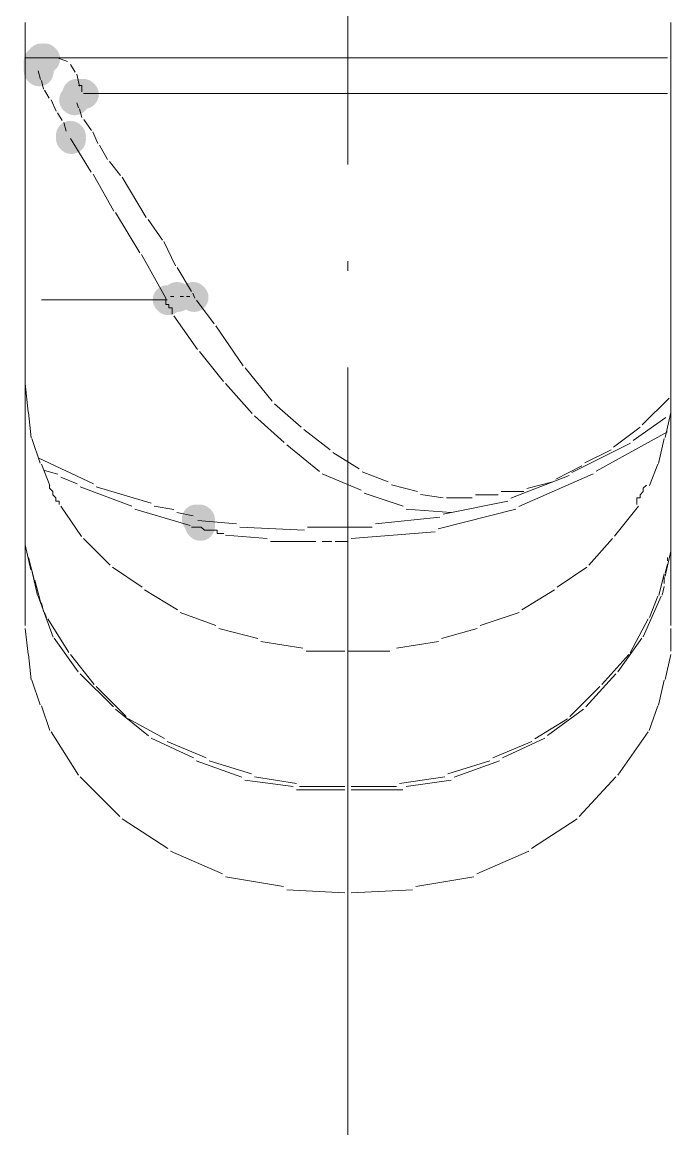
# Model space of a CAD drawing. Header units: millimetres. Extents: x 0 to 297, y 0 to 208.
# Drawn here: x 77.63 to 81.48, y 58.49 to 65.11 of the extents above; entities that cross this region are included whole.
import ezdxf

# ---------------------------------------------------------------- set-up
doc = ezdxf.new("R2010")
doc.units = ezdxf.units.MM

msp = doc.modelspace()

# ---------------------------------------------------------------- hatches: boundary and pattern name
h = msp.add_hatch(color=7)
edge = h.paths.add_edge_path(flags=0)
edge.add_spline(control_points=[(77.786402, 64.936417), (77.752857, 64.969962), (77.697965, 64.969962), (77.66442, 64.936417), (77.630875, 64.902872), (77.630875, 64.847981), (77.66442, 64.814436), (77.66442, 64.814436), (77.670065, 64.808791), (77.670065, 64.808791), (77.70361, 64.775246), (77.758501, 64.775246), (77.792046, 64.808791), (77.825591, 64.842336), (77.825591, 64.897228), (77.792046, 64.930773), (77.792046, 64.930773), (77.786402, 64.936417), (77.786402, 64.936417)], knot_values=[0, 0, 0, 0, 1, 1, 1, 2, 2, 2, 3, 3, 3, 4, 4, 4, 5, 5, 5, 6, 6, 6, 6], degree=3, periodic=1)
h = msp.add_hatch(color=7)
edge = h.paths.add_edge_path(flags=0)
edge.add_spline(control_points=[(77.786402, 64.936417), (77.752857, 64.969962), (77.697965, 64.969962), (77.66442, 64.936417), (77.630875, 64.902872), (77.630875, 64.847981), (77.66442, 64.814436), (77.66442, 64.814436), (77.670065, 64.808791), (77.670065, 64.808791), (77.70361, 64.775246), (77.758501, 64.775246), (77.792046, 64.808791), (77.825591, 64.842336), (77.825591, 64.897228), (77.792046, 64.930773), (77.792046, 64.930773), (77.786402, 64.936417), (77.786402, 64.936417)], knot_values=[0, 0, 0, 0, 1, 1, 1, 2, 2, 2, 3, 3, 3, 4, 4, 4, 5, 5, 5, 6, 6, 6, 6], degree=3, periodic=1)
h = msp.add_hatch(color=7)
edge = h.paths.add_edge_path(flags=0)
edge.add_spline(control_points=[(77.786402, 64.917367), (77.752857, 64.950912), (77.697965, 64.950912), (77.66442, 64.917367), (77.630875, 64.883822), (77.630875, 64.828931), (77.66442, 64.795386), (77.66442, 64.795386), (77.670065, 64.789741), (77.670065, 64.789741), (77.70361, 64.756196), (77.758501, 64.756196), (77.792046, 64.789741), (77.825591, 64.823286), (77.825591, 64.878178), (77.792046, 64.911723), (77.792046, 64.911723), (77.786402, 64.917367), (77.786402, 64.917367)], knot_values=[0, 0, 0, 0, 1, 1, 1, 2, 2, 2, 3, 3, 3, 4, 4, 4, 5, 5, 5, 6, 6, 6, 6], degree=3, periodic=1)
h = msp.add_hatch(color=7)
edge = h.paths.add_edge_path(flags=0)
edge.add_spline(control_points=[(77.805452, 64.955467), (77.771907, 64.989012), (77.717015, 64.989012), (77.68347, 64.955467), (77.649925, 64.921922), (77.649925, 64.867031), (77.68347, 64.833486), (77.68347, 64.833486), (77.689115, 64.827841), (77.689115, 64.827841), (77.72266, 64.794296), (77.777551, 64.794296), (77.811096, 64.827841), (77.844641, 64.861386), (77.844641, 64.916278), (77.811096, 64.949823), (77.811096, 64.949823), (77.805452, 64.955467), (77.805452, 64.955467)], knot_values=[0, 0, 0, 0, 1, 1, 1, 2, 2, 2, 3, 3, 3, 4, 4, 4, 5, 5, 5, 6, 6, 6, 6], degree=3, periodic=1)
h = msp.add_hatch(color=7)
edge = h.paths.add_edge_path(flags=0)
edge.add_spline(control_points=[(77.805452, 64.955467), (77.771907, 64.989012), (77.717015, 64.989012), (77.68347, 64.955467), (77.649925, 64.921922), (77.649925, 64.867031), (77.68347, 64.833486), (77.68347, 64.833486), (77.689115, 64.827841), (77.689115, 64.827841), (77.72266, 64.794296), (77.777551, 64.794296), (77.811096, 64.827841), (77.844641, 64.861386), (77.844641, 64.916278), (77.811096, 64.949823), (77.811096, 64.949823), (77.805452, 64.955467), (77.805452, 64.955467)], knot_values=[0, 0, 0, 0, 1, 1, 1, 2, 2, 2, 3, 3, 3, 4, 4, 4, 5, 5, 5, 6, 6, 6, 6], degree=3, periodic=1)
h = msp.add_hatch(color=7)
edge = h.paths.add_edge_path(flags=0)
edge.add_spline(control_points=[(77.824502, 64.955467), (77.790957, 64.989012), (77.736065, 64.989012), (77.70252, 64.955467), (77.668975, 64.921922), (77.668975, 64.867031), (77.70252, 64.833486), (77.70252, 64.833486), (77.708165, 64.827841), (77.708165, 64.827841), (77.74171, 64.794296), (77.796601, 64.794296), (77.830146, 64.827841), (77.863691, 64.861386), (77.863691, 64.916278), (77.830146, 64.949823), (77.830146, 64.949823), (77.824502, 64.955467), (77.824502, 64.955467)], knot_values=[0, 0, 0, 0, 1, 1, 1, 2, 2, 2, 3, 3, 3, 4, 4, 4, 5, 5, 5, 6, 6, 6, 6], degree=3, periodic=1)
h = msp.add_hatch(color=7)
edge = h.paths.add_edge_path(flags=0)
edge.add_spline(control_points=[(77.786402, 64.897965), (77.752857, 64.93151), (77.697965, 64.93151), (77.66442, 64.897965), (77.630875, 64.86442), (77.630875, 64.809528), (77.66442, 64.775983), (77.66442, 64.775983), (77.670065, 64.770338), (77.670065, 64.770338), (77.70361, 64.736793), (77.758501, 64.736793), (77.792046, 64.770338), (77.825591, 64.803883), (77.825591, 64.858775), (77.792046, 64.89232), (77.792046, 64.89232), (77.786402, 64.897965), (77.786402, 64.897965)], knot_values=[0, 0, 0, 0, 1, 1, 1, 2, 2, 2, 3, 3, 3, 4, 4, 4, 5, 5, 5, 6, 6, 6, 6], degree=3, periodic=1)
h = msp.add_hatch(color=7)
edge = h.paths.add_edge_path(flags=0)
edge.add_spline(control_points=[(77.786402, 64.878915), (77.752857, 64.91246), (77.697965, 64.91246), (77.66442, 64.878915), (77.630875, 64.84537), (77.630875, 64.790478), (77.66442, 64.756933), (77.66442, 64.756933), (77.670065, 64.751288), (77.670065, 64.751288), (77.70361, 64.717743), (77.758501, 64.717743), (77.792046, 64.751288), (77.825591, 64.784833), (77.825591, 64.839725), (77.792046, 64.87327), (77.792046, 64.87327), (77.786402, 64.878915), (77.786402, 64.878915)], knot_values=[0, 0, 0, 0, 1, 1, 1, 2, 2, 2, 3, 3, 3, 4, 4, 4, 5, 5, 5, 6, 6, 6, 6], degree=3, periodic=1)
h = msp.add_hatch(color=7)
edge = h.paths.add_edge_path(flags=0)
edge.add_spline(control_points=[(78.018348, 64.742861), (77.985902, 64.77747), (77.931039, 64.77924), (77.896429, 64.746794), (77.86182, 64.714348), (77.860051, 64.659484), (77.892497, 64.624875), (77.892497, 64.624875), (77.892497, 64.624875), (77.892497, 64.624875), (77.892497, 64.624875), (77.897788, 64.619231), (77.897788, 64.619231), (77.930234, 64.584622), (77.985098, 64.582852), (78.019707, 64.615298), (78.054316, 64.647744), (78.056086, 64.702607), (78.02364, 64.737216), (78.02364, 64.737216), (78.018348, 64.742861), (78.018348, 64.742861)], knot_values=[0, 0, 0, 0, 1, 1, 1, 2, 2, 2, 3, 3, 3, 4, 4, 4, 5, 5, 5, 6, 6, 6, 7, 7, 7, 7], degree=3, periodic=1)
h = msp.add_hatch(color=7)
edge = h.paths.add_edge_path(flags=0)
edge.add_spline(control_points=[(78.018348, 64.723458), (77.985902, 64.758067), (77.931039, 64.759837), (77.896429, 64.727391), (77.86182, 64.694945), (77.860051, 64.640082), (77.892497, 64.605473), (77.892497, 64.605473), (77.892497, 64.605473), (77.892497, 64.605473), (77.892497, 64.605473), (77.897788, 64.599828), (77.897788, 64.599828), (77.930234, 64.565219), (77.985098, 64.563449), (78.019707, 64.595895), (78.054316, 64.628341), (78.056086, 64.683205), (78.02364, 64.717814), (78.02364, 64.717814), (78.018348, 64.723458), (78.018348, 64.723458)], knot_values=[0, 0, 0, 0, 1, 1, 1, 2, 2, 2, 3, 3, 3, 4, 4, 4, 5, 5, 5, 6, 6, 6, 7, 7, 7, 7], degree=3, periodic=1)
h = msp.add_hatch(color=7)
edge = h.paths.add_edge_path(flags=0)
edge.add_spline(control_points=[(78.035463, 64.744859), (78.001918, 64.778404), (77.947026, 64.778404), (77.913481, 64.744859), (77.879936, 64.711314), (77.879936, 64.656422), (77.913481, 64.622877), (77.913481, 64.622877), (77.919126, 64.617233), (77.919126, 64.617233), (77.952671, 64.583688), (78.007563, 64.583688), (78.041108, 64.617233), (78.074653, 64.650778), (78.074653, 64.70567), (78.041108, 64.739215), (78.041108, 64.739215), (78.035463, 64.744859), (78.035463, 64.744859)], knot_values=[0, 0, 0, 0, 1, 1, 1, 2, 2, 2, 3, 3, 3, 4, 4, 4, 5, 5, 5, 6, 6, 6, 6], degree=3, periodic=1)
h = msp.add_hatch(color=7)
edge = h.paths.add_edge_path(flags=0)
edge.add_spline(control_points=[(78.054513, 64.744859), (78.020968, 64.778404), (77.966076, 64.778404), (77.932531, 64.744859), (77.898986, 64.711314), (77.898986, 64.656422), (77.932531, 64.622877), (77.932531, 64.622877), (77.938176, 64.617233), (77.938176, 64.617233), (77.971721, 64.583688), (78.026613, 64.583688), (78.060158, 64.617233), (78.093703, 64.650778), (78.093703, 64.70567), (78.060158, 64.739215), (78.060158, 64.739215), (78.054513, 64.744859), (78.054513, 64.744859)], knot_values=[0, 0, 0, 0, 1, 1, 1, 2, 2, 2, 3, 3, 3, 4, 4, 4, 5, 5, 5, 6, 6, 6, 6], degree=3, periodic=1)
h = msp.add_hatch(color=7)
edge = h.paths.add_edge_path(flags=0)
edge.add_spline(control_points=[(77.99701, 64.706406), (77.963465, 64.739951), (77.908574, 64.739951), (77.875029, 64.706406), (77.841484, 64.672861), (77.841484, 64.617969), (77.875029, 64.584424), (77.875029, 64.584424), (77.880673, 64.57878), (77.880673, 64.57878), (77.914218, 64.545235), (77.96911, 64.545235), (78.002655, 64.57878), (78.0362, 64.612325), (78.0362, 64.667217), (78.002655, 64.700762), (78.002655, 64.700762), (77.99701, 64.706406), (77.99701, 64.706406)], knot_values=[0, 0, 0, 0, 1, 1, 1, 2, 2, 2, 3, 3, 3, 4, 4, 4, 5, 5, 5, 6, 6, 6, 6], degree=3, periodic=1)
h = msp.add_hatch(color=7)
h.dxf.hatch_style = 2
h.paths.add_polyline_path([(77.945544, 64.722144), (77.945544, 64.549636)])
h = msp.add_hatch(color=7)
h.dxf.hatch_style = 2
h.paths.add_polyline_path([(77.945544, 64.722144), (77.945544, 64.549636)])
h = msp.add_hatch(color=7)
h.dxf.hatch_style = 2
h.paths.add_polyline_path([(77.964947, 64.683692), (77.964947, 64.511183)])
h = msp.add_hatch(color=7)
h.dxf.hatch_style = 2
h.paths.add_polyline_path([(77.983997, 64.626189), (77.983997, 64.453681)])
h = msp.add_hatch(color=7)
h.dxf.hatch_style = 2
h.paths.add_polyline_path([(78.0415, 64.549636), (78.0415, 64.377128)])
h = msp.add_hatch(color=7)
edge = h.paths.add_edge_path(flags=0)
edge.add_spline(control_points=[(77.97796, 64.495445), (77.944415, 64.52899), (77.889524, 64.52899), (77.855979, 64.495445), (77.822434, 64.4619), (77.822434, 64.407008), (77.855979, 64.373463), (77.855979, 64.373463), (77.861623, 64.367819), (77.861623, 64.367819), (77.895168, 64.334274), (77.95006, 64.334274), (77.983605, 64.367819), (78.01715, 64.401364), (78.01715, 64.456256), (77.983605, 64.489801), (77.983605, 64.489801), (77.97796, 64.495445), (77.97796, 64.495445)], knot_values=[0, 0, 0, 0, 1, 1, 1, 2, 2, 2, 3, 3, 3, 4, 4, 4, 5, 5, 5, 6, 6, 6, 6], degree=3, periodic=1)
h = msp.add_hatch(color=7)
edge = h.paths.add_edge_path(flags=0)
edge.add_spline(control_points=[(77.97796, 64.476395), (77.944415, 64.50994), (77.889524, 64.50994), (77.855979, 64.476395), (77.822434, 64.44285), (77.822434, 64.387958), (77.855979, 64.354413), (77.855979, 64.354413), (77.861623, 64.348769), (77.861623, 64.348769), (77.895168, 64.315224), (77.95006, 64.315224), (77.983605, 64.348769), (78.01715, 64.382314), (78.01715, 64.437206), (77.983605, 64.470751), (77.983605, 64.470751), (77.97796, 64.476395), (77.97796, 64.476395)], knot_values=[0, 0, 0, 0, 1, 1, 1, 2, 2, 2, 3, 3, 3, 4, 4, 4, 5, 5, 5, 6, 6, 6, 6], degree=3, periodic=1)
h = msp.add_hatch(color=7)
h.dxf.hatch_style = 2
h.paths.add_polyline_path([(78.079953, 64.473083), (78.079953, 64.300575)])
h = msp.add_hatch(color=7)
h.dxf.hatch_style = 2
h.paths.add_polyline_path([(78.137456, 64.377128), (78.137456, 64.204619)])
h = msp.add_hatch(color=7)
h.dxf.hatch_style = 2
h.paths.add_polyline_path([(78.367467, 64.032111), (78.367467, 63.859603)])
h = msp.add_hatch(color=7)
h.dxf.hatch_style = 2
h.paths.add_polyline_path([(78.463069, 63.898056), (78.463069, 63.725547)])
h = msp.add_hatch(color=7)
h.dxf.hatch_style = 2
h.paths.add_polyline_path([(78.539975, 63.744597), (78.539975, 63.572089)])
h = msp.add_hatch(color=7)
edge = h.paths.add_edge_path(flags=0)
edge.add_spline(control_points=[(78.610491, 63.537301), (78.576946, 63.570846), (78.522054, 63.570846), (78.488509, 63.537301), (78.454964, 63.503756), (78.454964, 63.448864), (78.488509, 63.415319), (78.488509, 63.415319), (78.494154, 63.409674), (78.494154, 63.409674), (78.527699, 63.376129), (78.58259, 63.376129), (78.616135, 63.409674), (78.64968, 63.443219), (78.64968, 63.498111), (78.616135, 63.531656), (78.616135, 63.531656), (78.610491, 63.537301), (78.610491, 63.537301)], knot_values=[0, 0, 0, 0, 1, 1, 1, 2, 2, 2, 3, 3, 3, 4, 4, 4, 5, 5, 5, 6, 6, 6, 6], degree=3, periodic=1)
h = msp.add_hatch(color=7)
edge = h.paths.add_edge_path(flags=0)
edge.add_spline(control_points=[(78.706094, 63.537301), (78.672549, 63.570846), (78.617657, 63.570846), (78.584112, 63.537301), (78.550567, 63.503756), (78.550567, 63.448864), (78.584112, 63.415319), (78.584112, 63.415319), (78.589756, 63.409674), (78.589756, 63.409674), (78.623301, 63.376129), (78.678193, 63.376129), (78.711738, 63.409674), (78.745283, 63.443219), (78.745283, 63.498111), (78.711738, 63.531656), (78.711738, 63.531656), (78.706094, 63.537301), (78.706094, 63.537301)], knot_values=[0, 0, 0, 0, 1, 1, 1, 2, 2, 2, 3, 3, 3, 4, 4, 4, 5, 5, 5, 6, 6, 6, 6], degree=3, periodic=1)
h = msp.add_hatch(color=7)
h.dxf.hatch_style = 2
h.paths.add_polyline_path([(78.635578, 63.591492), (78.635578, 63.418983)])
h = msp.add_hatch(color=7)
edge = h.paths.add_edge_path(flags=0)
edge.add_spline(control_points=[(78.552988, 63.518251), (78.519443, 63.551796), (78.464551, 63.551796), (78.431006, 63.518251), (78.397461, 63.484706), (78.397461, 63.429814), (78.431006, 63.396269), (78.431006, 63.396269), (78.436651, 63.390624), (78.436651, 63.390624), (78.470196, 63.357079), (78.525088, 63.357079), (78.558633, 63.390624), (78.592178, 63.424169), (78.592178, 63.479061), (78.558633, 63.512606), (78.558633, 63.512606), (78.552988, 63.518251), (78.552988, 63.518251)], knot_values=[0, 0, 0, 0, 1, 1, 1, 2, 2, 2, 3, 3, 3, 4, 4, 4, 5, 5, 5, 6, 6, 6, 6], degree=3, periodic=1)
h = msp.add_hatch(color=7)
h.dxf.hatch_style = 2
h.paths.add_polyline_path([(78.769633, 63.399581), (78.769633, 63.227072)])
h = msp.add_hatch(color=7)
h.dxf.hatch_style = 2
h.paths.add_polyline_path([(78.942142, 63.150519), (78.942142, 62.978011)])
h = msp.add_hatch(color=7)
h.dxf.hatch_style = 2
h.paths.add_polyline_path([(79.11465, 62.939558), (79.11465, 62.76705)])
h = msp.add_hatch(color=7)
h.dxf.hatch_style = 2
h.paths.add_polyline_path([(79.287158, 62.786453), (79.287158, 62.613944)])
h = msp.add_hatch(color=7)
h.dxf.hatch_style = 2
h.paths.add_polyline_path([(81.299756, 62.786453), (81.299756, 62.613944)])
h = msp.add_hatch(color=7)
h.dxf.hatch_style = 2
h.paths.add_polyline_path([(79.459667, 62.652044), (79.459667, 62.479536)])
h = msp.add_hatch(color=7)
h.dxf.hatch_style = 2
h.paths.add_polyline_path([(81.127247, 62.652044), (81.127247, 62.479536)])
h = msp.add_hatch(color=7)
h.dxf.hatch_style = 2
h.paths.add_polyline_path([(81.242253, 62.690497), (81.242253, 62.517989)])
h = msp.add_hatch(color=7)
h.dxf.hatch_style = 2
h.paths.add_polyline_path([(79.632175, 62.537392), (79.632175, 62.364883)])
h = msp.add_hatch(color=7)
h.dxf.hatch_style = 2
h.paths.add_polyline_path([(80.877833, 62.498939), (80.877833, 62.326431)])
h = msp.add_hatch(color=7)
h.dxf.hatch_style = 2
h.paths.add_polyline_path([(80.954739, 62.556442), (80.954739, 62.383933)])
h = msp.add_hatch(color=7)
h.dxf.hatch_style = 2
h.paths.add_polyline_path([(79.804683, 62.460486), (79.804683, 62.287978)])
h = msp.add_hatch(color=7)
h.dxf.hatch_style = 2
h.paths.add_polyline_path([(80.782231, 62.460486), (80.782231, 62.287978)])
h = msp.add_hatch(color=7)
h.dxf.hatch_style = 2
h.paths.add_polyline_path([(79.977192, 62.402983), (79.977192, 62.230475)])
h = msp.add_hatch(color=7)
h.dxf.hatch_style = 2
h.paths.add_polyline_path([(80.13065, 62.364883), (80.13065, 62.192375)])
h = msp.add_hatch(color=7)
h.dxf.hatch_style = 2
h.paths.add_polyline_path([(80.303158, 62.364883), (80.303158, 62.192375)])
h = msp.add_hatch(color=7)
h.dxf.hatch_style = 2
h.paths.add_polyline_path([(80.456264, 62.383933), (80.456264, 62.211425)])
h = msp.add_hatch(color=7)
h.dxf.hatch_style = 2
h.paths.add_polyline_path([(80.609722, 62.402983), (80.609722, 62.230475)])
h = msp.add_hatch(color=7)
h.dxf.hatch_style = 2
h.paths.add_polyline_path([(80.513767, 62.345481), (80.513767, 62.172972)])
h = msp.add_hatch(color=7)
edge = h.paths.add_edge_path(flags=0)
edge.add_spline(control_points=[(78.723498, 62.216671), (78.688889, 62.249118), (78.634026, 62.247348), (78.60158, 62.212739), (78.569134, 62.17813), (78.570904, 62.123266), (78.605513, 62.09082), (78.605513, 62.09082), (78.611157, 62.085529), (78.611157, 62.085529), (78.645766, 62.053083), (78.70063, 62.054852), (78.733076, 62.089461), (78.765522, 62.124071), (78.763752, 62.178934), (78.729143, 62.21138), (78.729143, 62.21138), (78.723498, 62.216671), (78.723498, 62.216671)], knot_values=[0, 0, 0, 0, 1, 1, 1, 2, 2, 2, 3, 3, 3, 4, 4, 4, 5, 5, 5, 6, 6, 6, 6], degree=3, periodic=1)
h = msp.add_hatch(color=7)
edge = h.paths.add_edge_path(flags=0)
edge.add_spline(control_points=[(78.742548, 62.216671), (78.707939, 62.249118), (78.653076, 62.247348), (78.62063, 62.212739), (78.588184, 62.17813), (78.589954, 62.123266), (78.624563, 62.09082), (78.624563, 62.09082), (78.630207, 62.085529), (78.630207, 62.085529), (78.664816, 62.053083), (78.71968, 62.054852), (78.752126, 62.089461), (78.784572, 62.124071), (78.782802, 62.178934), (78.748193, 62.21138), (78.748193, 62.21138), (78.742548, 62.216671), (78.742548, 62.216671)], knot_values=[0, 0, 0, 0, 1, 1, 1, 2, 2, 2, 3, 3, 3, 4, 4, 4, 5, 5, 5, 6, 6, 6, 6], degree=3, periodic=1)
h = msp.add_hatch(color=7)
h.dxf.hatch_style = 2
h.paths.add_polyline_path([(80.111247, 62.249878), (80.111247, 62.077369)])
h = msp.add_hatch(color=7)
edge = h.paths.add_edge_path(flags=0)
edge.add_spline(control_points=[(78.744546, 62.195687), (78.711001, 62.229232), (78.65611, 62.229232), (78.622565, 62.195687), (78.58902, 62.162142), (78.58902, 62.10725), (78.622565, 62.073705), (78.622565, 62.073705), (78.628209, 62.068061), (78.628209, 62.068061), (78.661754, 62.034516), (78.716646, 62.034516), (78.750191, 62.068061), (78.783736, 62.101606), (78.783736, 62.156497), (78.750191, 62.190042), (78.750191, 62.190042), (78.744546, 62.195687), (78.744546, 62.195687)], knot_values=[0, 0, 0, 0, 1, 1, 1, 2, 2, 2, 3, 3, 3, 4, 4, 4, 5, 5, 5, 6, 6, 6, 6], degree=3, periodic=1)
h = msp.add_hatch(color=7)
edge = h.paths.add_edge_path(flags=0)
edge.add_spline(control_points=[(78.744546, 62.176637), (78.711001, 62.210182), (78.65611, 62.210182), (78.622565, 62.176637), (78.58902, 62.143092), (78.58902, 62.0882), (78.622565, 62.054655), (78.622565, 62.054655), (78.628209, 62.049011), (78.628209, 62.049011), (78.661754, 62.015466), (78.716646, 62.015466), (78.750191, 62.049011), (78.783736, 62.082556), (78.783736, 62.137447), (78.750191, 62.170992), (78.750191, 62.170992), (78.744546, 62.176637), (78.744546, 62.176637)], knot_values=[0, 0, 0, 0, 1, 1, 1, 2, 2, 2, 3, 3, 3, 4, 4, 4, 5, 5, 5, 6, 6, 6, 6], degree=3, periodic=1)
h = msp.add_hatch(color=7)
h.dxf.hatch_style = 2
h.paths.add_polyline_path([(78.904042, 62.211425), (78.904042, 62.038917)])
h = msp.add_hatch(color=7)
h.dxf.hatch_style = 2
h.paths.add_polyline_path([(79.306561, 62.172972), (79.306561, 62.000464)])
h = msp.add_hatch(color=7)
h.dxf.hatch_style = 2
h.paths.add_polyline_path([(79.709081, 62.192375), (79.709081, 62.019867)])

# ---------------------------------------------------------------- linework, layer by layer
at = {"color": 7, "lineweight": 15}
for points in [[(79.565147, 68.823363), (79.565147, 64.261946)], [(77.648506, 65.105438), (77.648506, 61.521568)], [(81.481789, 65.105438), (81.481789, 61.521568)], [(77.648506, 64.894476), (81.462386, 64.894476)], [(77.840417, 64.894476), (77.801964, 64.894476)], [(77.840417, 64.894476), (77.899683, 64.87331)], [(77.725411, 64.817924), (77.738464, 64.766418)], [(77.916969, 64.856376), (77.944486, 64.809457)], [(77.744461, 64.760421), (77.757514, 64.708915)], [(77.955422, 64.798874), (77.969886, 64.726554)], [(77.763511, 64.702918), (77.791381, 64.655999)], [(77.983997, 64.693393), (77.983997, 64.712443), (77.983997, 64.731493), (77.964947, 64.731493)], [(77.993522, 64.683868), (81.462386, 64.683868)], [(77.801964, 64.645415), (77.831597, 64.577329)], [(77.964947, 64.597438), (77.954364, 64.627424)], [(77.840417, 64.568863), (77.867933, 64.521943)], [(77.983997, 64.539935), (77.970944, 64.59144)], [(77.878517, 64.51136), (77.891569, 64.459854)], [(78.0415, 64.463382), (77.995639, 64.528646)], [(77.916969, 64.415404), (78.040794, 64.215026)], [(78.079953, 64.386829), (78.049967, 64.454915)], [(78.137456, 64.290874), (78.089831, 64.376951)], [(78.214008, 64.194918), (78.14945, 64.278879)], [(78.051025, 64.204443), (78.175556, 63.98431)], [(78.367467, 63.945857), (78.223886, 64.18504)], [(78.185081, 63.974785), (78.328661, 63.735601)], [(78.463069, 63.811801), (78.378403, 63.934568)], [(78.539975, 63.658343), (78.471889, 63.802982)], [(78.338539, 63.725371), (78.482472, 63.466785)], [(79.565147, 63.687271), (79.565147, 63.629768)], [(78.635578, 63.505238), (78.549853, 63.648113)], [(78.654981, 63.466785), (78.644044, 63.496418)], [(78.491997, 63.45726), (77.744461, 63.45726)], [(78.482472, 63.466785), (78.482472, 63.447735), (78.482472, 63.428332), (78.501522, 63.428332), (78.501522, 63.409282), (78.520572, 63.409282), (78.520572, 63.390232), (78.520572, 63.370829)], [(78.511047, 63.47631), (78.530097, 63.47631)], [(78.56855, 63.47631), (78.5876, 63.47631)], [(78.607003, 63.47631), (78.626053, 63.47631)], [(78.769633, 63.313326), (78.666269, 63.455143)], [(78.530097, 63.361304), (78.672267, 63.161632)], [(78.942142, 63.064265), (78.780569, 63.30239)], [(78.683556, 63.150343), (78.825019, 62.970779)], [(79.11465, 62.853304), (78.954489, 63.052271)], [(79.565147, 63.05474), (79.565147, 58.493324)], [(77.648506, 62.958785), (77.665792, 62.788393)], [(78.837014, 62.958785), (78.996469, 62.779926)], [(81.481789, 62.958785), (81.481789, 62.805679)], [(79.287158, 62.700199), (79.129114, 62.839193)], [(81.472264, 62.872707), (81.313161, 62.713604)], [(77.667908, 62.786276), (77.684489, 62.635288)], [(79.009522, 62.767226), (79.186617, 62.608829)], [(81.481789, 62.786276), (81.447922, 62.637757)], [(81.299756, 62.700199), (81.142417, 62.58096)], [(81.452861, 62.757701), (81.257775, 62.619765)], [(77.686958, 62.633171), (77.737758, 62.486415)], [(79.459667, 62.56579), (79.302328, 62.685029)], [(81.462386, 62.671271), (81.038347, 62.43879)], [(81.443336, 62.633171), (81.409822, 62.484299)], [(79.201081, 62.594718), (79.396872, 62.437026)], [(81.242253, 62.604243), (80.895119, 62.429618)], [(81.127247, 62.56579), (80.971319, 62.486768)], [(77.725411, 62.518165), (78.053142, 62.36259)], [(79.632175, 62.451138), (79.475542, 62.549915)], [(77.744461, 62.479713), (77.794556, 62.353065)], [(77.763511, 62.44126), (77.841475, 62.420799)], [(79.804683, 62.374232), (79.649814, 62.433499)], [(80.954739, 62.470188), (80.798811, 62.391165)], [(81.404883, 62.479713), (81.355142, 62.353065)], [(77.859467, 62.40316), (77.957186, 62.36259)], [(79.411689, 62.42221), (79.643464, 62.32449)], [(80.877833, 62.412685), (80.531406, 62.276865)], [(81.021767, 62.42221), (80.579031, 62.228888)], [(80.782231, 62.374232), (80.627714, 62.335074)], [(77.792439, 62.355182), (77.792439, 62.336132), (77.811489, 62.316729), (77.811489, 62.297679), (77.830539, 62.278629), (77.830539, 62.259226), (77.849942, 62.259226), (77.849942, 62.240176)], [(77.974472, 62.345657), (78.282447, 62.22924)], [(78.070428, 62.345657), (78.3971, 62.248643)], [(79.661103, 62.307204), (79.892172, 62.22924)], [(79.977192, 62.316729), (79.823028, 62.35624)], [(80.13065, 62.278629), (79.995889, 62.298385)], [(80.609722, 62.316729), (80.475314, 62.316729)], [(81.280353, 62.240176), (81.280353, 62.259226), (81.280353, 62.278629), (81.299756, 62.278629), (81.299756, 62.297679), (81.318806, 62.316729), (81.318806, 62.336132), (81.337856, 62.355182)], [(80.513767, 62.259226), (80.129944, 62.181968)], [(80.303158, 62.278629), (80.1497, 62.278629)], [(80.456264, 62.297679), (80.322208, 62.297326)], [(77.859467, 62.230651), (77.982586, 62.050029)], [(78.300086, 62.211249), (78.627111, 62.114588)], [(78.415092, 62.230651), (78.530803, 62.210543)], [(78.5495, 62.192199), (78.646161, 62.17209)], [(79.910164, 62.211249), (80.178628, 62.192199)], [(80.561744, 62.211249), (80.101017, 62.095538)], [(81.290231, 62.230651), (81.148767, 62.050735)], [(77.648506, 62.115646), (77.648506, 62.077193)], [(78.635578, 62.106121), (78.654981, 62.106121), (78.674031, 62.106121)], [(78.904042, 62.125171), (78.673678, 62.144574)], [(78.674031, 62.106121), (78.693081, 62.106121), (78.712131, 62.086718), (78.731533, 62.086718), (78.750583, 62.086718), (78.769633, 62.086718), (78.789036, 62.086718), (78.789036, 62.067668), (78.808086, 62.067668), (78.827136, 62.067668)], [(79.306561, 62.086718), (78.923092, 62.106121)], [(79.709081, 62.106121), (79.325611, 62.106121)], [(80.111247, 62.163624), (79.727778, 62.124818)], [(81.481789, 62.115646), (81.481789, 61.98159)], [(77.648506, 62.058143), (77.648506, 62.01969)], [(77.993522, 62.03874), (78.152625, 61.87999)], [(78.837014, 62.058143), (79.086075, 62.03874)], [(80.082672, 62.077193), (79.584197, 62.03874)], [(81.136772, 62.03874), (80.996014, 61.879285)], [(77.648506, 62.00064), (77.682372, 61.851768)], [(79.105125, 62.01969), (79.373589, 62.01969)], [(79.469192, 62.01969), (79.411336, 62.019338)], [(79.565147, 62.01969), (79.488594, 62.01969)], [(77.667908, 61.924088), (77.700717, 61.794971)], [(81.481789, 61.962188), (81.447922, 61.813668)], [(81.462386, 61.924088), (81.462386, 61.904685)], [(77.686958, 61.847182), (77.720472, 61.698663)], [(78.166031, 61.866585), (78.342067, 61.748051)], [(80.983314, 61.866585), (80.807631, 61.748051)], [(81.462386, 61.885635), (81.449333, 61.834129)], [(77.706008, 61.789679), (77.739169, 61.660915)], [(81.443336, 61.828132), (81.410175, 61.699368)], [(81.443336, 61.809082), (81.443336, 61.770629)], [(78.357589, 61.732176), (78.552322, 61.614349)], [(80.791756, 61.732176), (80.597022, 61.614349)], [(81.443336, 61.751579), (81.430283, 61.700074)], [(77.725411, 61.694076), (77.814311, 61.451718)], [(77.744461, 61.655624), (77.757514, 61.604118)], [(81.424286, 61.694076), (81.317394, 61.452776)], [(81.404883, 61.694076), (81.355142, 61.567429)], [(77.763511, 61.598121), (77.774094, 61.568488)], [(78.56855, 61.598121), (78.780922, 61.519804)], [(80.580794, 61.598121), (80.349725, 61.520157)], [(77.782914, 61.559668), (77.906739, 61.35929)], [(81.347381, 61.559668), (81.2419, 61.358232)], [(77.648506, 61.502165), (77.665439, 61.351176)], [(77.821014, 61.444663), (77.963183, 61.245343)], [(78.798561, 61.502165), (79.029278, 61.443957)], [(80.331733, 61.502165), (80.120067, 61.443957)], [(81.309281, 61.444663), (81.167111, 61.245343)], [(81.481789, 61.502165), (81.481789, 61.36811)], [(79.047622, 61.425613), (79.297389, 61.386807)], [(80.101722, 61.425613), (79.852308, 61.386807)], [(77.667908, 61.34906), (77.684489, 61.198071)], [(77.916969, 61.34906), (78.058433, 61.169143)], [(79.316086, 61.36811), (79.546097, 61.36811)], [(79.565147, 61.36811), (79.814208, 61.36811)], [(81.232728, 61.34906), (81.072919, 61.170201)], [(81.481789, 61.34906), (81.447922, 61.200188)], [(77.686958, 61.195601), (77.737758, 61.049199)], [(77.974472, 61.234054), (78.171675, 61.036851)], [(81.155822, 61.234054), (80.976964, 61.036146)], [(81.443336, 61.195601), (81.409822, 61.047082)], [(78.070428, 61.157149), (78.248228, 60.979349)], [(81.060219, 61.157149), (80.882067, 60.979349)], [(77.744461, 61.042143), (77.795261, 60.89574)], [(81.404883, 61.042143), (81.354436, 60.89574)], [(78.185081, 61.023093), (78.381225, 60.865401)], [(80.964264, 61.023093), (80.749422, 60.866107)], [(78.261986, 60.96559), (78.475417, 60.848115)], [(80.868308, 60.96559), (80.673928, 60.847763)], [(77.801964, 60.889038), (77.964242, 60.631157)], [(78.396042, 60.850585), (78.647219, 60.733463)], [(80.734253, 60.850585), (80.483075, 60.733463)], [(81.347381, 60.889038), (81.167111, 60.631863)], [(78.491997, 60.831535), (78.723772, 60.733815)], [(80.6577, 60.831535), (80.425925, 60.733815)], [(78.664506, 60.716529), (78.934028, 60.619163)], [(78.741058, 60.716529), (78.991178, 60.638565)], [(80.408286, 60.716529), (80.158167, 60.638565)], [(80.465789, 60.716529), (80.196267, 60.619163)], [(77.974472, 60.620574), (78.210128, 60.384918)], [(78.952019, 60.601524), (79.239533, 60.562718)], [(79.009522, 60.620574), (79.258936, 60.581768)], [(80.140175, 60.620574), (79.871358, 60.582121)], [(80.178628, 60.601524), (79.909811, 60.562718)], [(81.155822, 60.620574), (80.938864, 60.384565)], [(79.258583, 60.544021), (79.546097, 60.544021)], [(79.277633, 60.563071), (79.546097, 60.563071)], [(79.852661, 60.563071), (79.584197, 60.563071)], [(79.891114, 60.544021), (79.584197, 60.544021)], [(78.223533, 60.371513), (78.495172, 60.195829)], [(80.925811, 60.371513), (80.654525, 60.195829)], [(78.511047, 60.179954), (78.819375, 60.043782)], [(80.638297, 60.179954), (80.329969, 60.043782)], [(78.837014, 60.026496), (79.182383, 59.96864)], [(80.312683, 60.026496), (79.967314, 59.96864)], [(79.201081, 59.949943), (79.546097, 59.93054)], [(79.948617, 59.949943), (79.584197, 59.93054)]]:
    msp.add_lwpolyline(points, dxfattribs=at)

doc.saveas('drawing.dxf')
